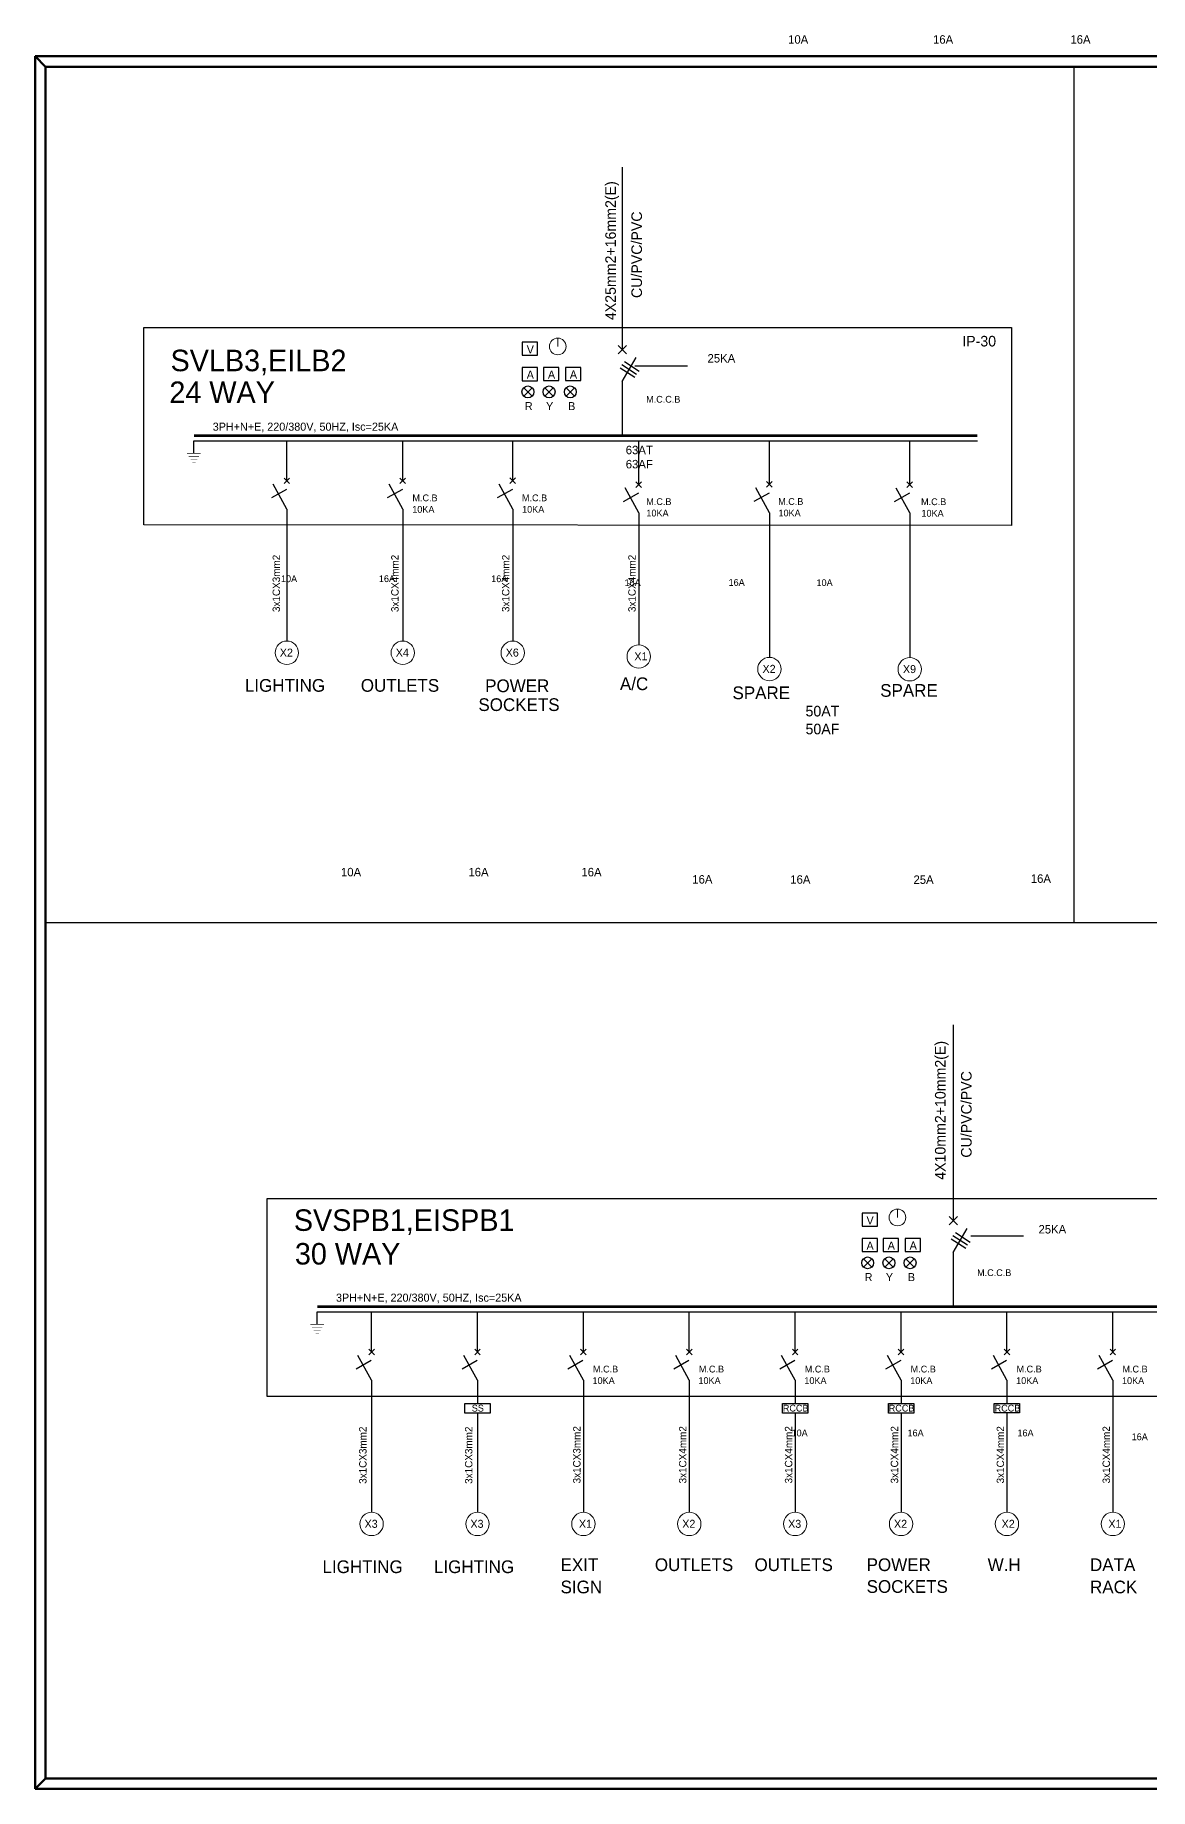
# Model space of a CAD drawing. Header units: millimetres. Extents: x -294 to -67, y -339 to 1001.
# Drawn here: x -167.9 to -124.9, y 49.8 to 117.3 of the extents above; entities that cross this region are included whole.
import ezdxf

# ---------------------------------------------------------------- set-up
doc = ezdxf.new("R2010")
doc.units = ezdxf.units.MM
doc.header["$LTSCALE"] = 500
doc.header["$MEASUREMENT"] = 0
for name, pattern in [('CENTER', [2, 1.25, -0.25, 0.25, -0.25]), ('CONTINUA', [0]), ('DASHED', [19.05, 12.7, -6.35])]:
    doc.linetypes.add(name, pattern=pattern)
for name, color, linetype in [('DETAIL', 4, 'Continuous'), ('E-BUSBAR', 2, 'Continuous'), ('E-L', 11, 'Continuous'), ('E-PANEL', 1, 'CENTER'), ('E-SLD', 4, 'Continuous'), ('E-T25', 3, 'Continuous'), ('E-TEXT', 3, 'Continuous'), ('E-WIRE', 4, 'CONTINUA'), ('WIRRING', 3, 'Continuous')]:
    doc.layers.add(name, color=color, linetype=linetype)
for name, color, linetype, lineweight in [('E-LTABLE', 3, 'Continuous', 0), ('PANEL SLD', 1, 'Continuous', 0), ('UG-BORDER', 20, 'Continuous', 80)]:
    doc.layers.add(name, color=color, linetype=linetype, lineweight=lineweight)
doc.styles.add('STENCIL', font='stencil.shx')

msp = doc.modelspace()

# ---------------------------------------------------------------- linework, layer by layer
at = {"color": 4, "ltscale": 0.5, "elevation": -0.004}
for points in [[(-148.51, 105.517), (-149.099, 105.517), (-149.099, 105.016), (-148.51, 105.016)], [(-148.51, 104.539), (-149.099, 104.539), (-149.099, 104.037), (-148.51, 104.037)], [(-147.694, 104.543), (-148.283, 104.543), (-148.283, 104.042), (-147.694, 104.042)], [(-146.849, 104.548), (-147.437, 104.548), (-147.437, 104.047), (-146.849, 104.047)]]:
    msp.add_lwpolyline(points, close=True, dxfattribs=at)
at = {"color": 4, "ltscale": 0.5}
for points in [[(-135.432, 71.989), (-136.02, 71.989), (-136.02, 71.487), (-135.432, 71.487)], [(-135.432, 71.01), (-136.02, 71.01), (-136.02, 70.509), (-135.432, 70.509)], [(-134.615, 71.015), (-135.204, 71.015), (-135.204, 70.514), (-134.615, 70.514)], [(-133.77, 71.02), (-134.359, 71.02), (-134.359, 70.518), (-133.77, 70.518)]]:
    msp.add_lwpolyline(points, close=True, dxfattribs=at)
at = {"layer": 'DETAIL'}
for p, q in [((-158.162, 99.095, 0), (-158.162, 94.013, 0)), ((-153.699, 99.095, 0.024), (-153.699, 94.013, 0.024)), ((-149.467, 99.096, 0), (-149.467, 94.014, 0)), ((-144.617, 98.951, 0), (-144.617, 93.87, 0)), ((-139.587, 98.955, 0), (-139.587, 93.387, 0)), ((-134.185, 98.946, 0), (-134.185, 93.379, 0)), ((-154.9, 65.558, 0.004), (-154.9, 60.476, 0.004)), ((-150.824, 65.558, 0.004), (-150.824, 64.66, 0.004)), ((-142.672, 65.558, 0.004), (-142.672, 60.476, 0.004)), ((-138.596, 65.558, 0.004), (-138.596, 64.66, 0.004)), ((-134.52, 65.558, 0.004), (-134.52, 64.66, 0.004)), ((-130.444, 65.559, 0.004), (-130.444, 64.66, 0.004)), ((-126.367, 65.558, 0.004), (-126.367, 60.476, 0.004)), ((-150.824, 64.297, 0.004), (-150.824, 60.476, 0.004)), ((-138.596, 64.297, 0.004), (-138.596, 60.476, 0.004)), ((-134.52, 64.304, 0.004), (-134.52, 60.476, 0.004)), ((-130.444, 64.305, 0.004), (-130.444, 60.477, 0.004))]:
    msp.add_line(p, q, dxfattribs=at)
at = {"layer": 'E-BUSBAR'}
for p, q in [((-161.737, 101.244, 0), (-161.737, 101.721, 0)), ((-156.992, 67.715, 0.004), (-156.992, 68.192, 0.004))]:
    msp.add_line(p, q, dxfattribs=at)
at = {"layer": 'E-BUSBAR', "linetype": 'DASHED'}
for p, q in [((-161.737, 101.721, 0), (-131.578, 101.721, 0)), ((-156.992, 68.192, 0.004), (-102.66, 68.192, 0.004))]:
    msp.add_line(p, q, dxfattribs=at)
at = {"layer": 'E-BUSBAR', "const_width": 0.0229}
for points, elevation in [([(-161.473, 101.244), (-162.002, 101.244)], 0), ([(-156.727, 67.715), (-157.257, 67.715)], 0.004)]:
    msp.add_lwpolyline(points, dxfattribs=dict(at, elevation=elevation))
at = {"layer": 'E-BUSBAR', "linetype": 'DASHED', "const_width": 0.0229}
for points, elevation in [([(-161.539, 101.129), (-161.936, 101.129)], 0), ([(-161.605, 101.015), (-161.87, 101.015)], 0), ([(-161.671, 100.9), (-161.804, 100.9)], 0), ([(-156.793, 67.601), (-157.191, 67.601)], 0.004), ([(-156.86, 67.486), (-157.124, 67.486)], 0.004), ([(-156.926, 67.372), (-157.058, 67.372)], 0.004)]:
    msp.add_lwpolyline(points, dxfattribs=dict(at, elevation=elevation))
at = {"layer": 'E-L', "color": 1}
for p, q in [((-149.045, 103.444, -0.004), (-148.722, 103.766, -0.004)), ((-148.722, 103.444, -0.004), (-149.045, 103.766, -0.004)), ((-135.966, 69.915, 0), (-135.643, 70.238, 0)), ((-135.643, 69.915, 0), (-135.966, 70.238, 0))]:
    msp.add_line(p, q, dxfattribs=at)
at = {"layer": 'E-L', "color": 2}
for p, q in [((-148.228, 103.444, -0.004), (-147.906, 103.766, -0.004)), ((-147.906, 103.444, -0.004), (-148.228, 103.766, -0.004)), ((-135.149, 69.915, 0), (-134.827, 70.238, 0)), ((-134.827, 69.915, 0), (-135.149, 70.238, 0))]:
    msp.add_line(p, q, dxfattribs=at)
at = {"layer": 'E-L', "color": 5}
for p, q in [((-147.412, 103.444, -0.004), (-147.089, 103.766, -0.004)), ((-147.089, 103.444, -0.004), (-147.412, 103.766, -0.004)), ((-134.333, 69.915, 0), (-134.011, 70.238, 0)), ((-134.011, 69.915, 0), (-134.333, 70.238, 0))]:
    msp.add_line(p, q, dxfattribs=at)
at = {"layer": 'E-L', "color": 1}
for centre in [(-148.883, 103.605, -0.004), (-135.805, 70.077, 0)]:
    msp.add_circle(centre, 0.228, dxfattribs=at)
at = {"layer": 'E-L', "color": 2}
for centre in [(-148.067, 103.605, -0.004), (-134.988, 70.077, 0)]:
    msp.add_circle(centre, 0.228, dxfattribs=at)
at = {"layer": 'E-L', "color": 5}
for centre in [(-147.251, 103.605, -0.004), (-134.172, 70.077, 0)]:
    msp.add_circle(centre, 0.228, dxfattribs=at)
at = {"layer": 'E-LTABLE'}
for p, q in [((-147.736, 105.674, -0.004), (-147.736, 105.354, -0.004)), ((-134.657, 72.145), (-134.657, 71.825))]:
    msp.add_line(p, q, dxfattribs=at)
for centre in [(-147.736, 105.354, -0.004), (-134.657, 71.825)]:
    msp.add_circle(centre, 0.32, dxfattribs=at)
at = {"layer": 'E-PANEL', "color": 1, "linetype": 'CENTER', "ltscale": 4}
msp.add_lwpolyline([(-163.665, 106.085), (-130.266, 106.09), (-130.266, 98.464), (-163.665, 98.493)], close=True, dxfattribs=at)
at = {"layer": 'E-PANEL', "color": 1, "linetype": 'CENTER', "ltscale": 4, "elevation": 0.004}
msp.add_lwpolyline([(-158.919, 72.556), (-102.231, 72.556), (-102.231, 64.936), (-158.919, 64.936)], close=True, dxfattribs=at)
at = {"layer": 'E-SLD', "color": 2, "linetype": 'CONTINUA', "const_width": 0.104}
for points, elevation in [([(-131.578, 101.922), (-161.737, 101.922)], 0), ([(-102.66, 68.393), (-156.992, 68.393)], 0.004)]:
    msp.add_lwpolyline(points, dxfattribs=dict(at, elevation=elevation))
at = {"layer": 'E-TEXT'}
msp.add_lwpolyline([(-144.761, 104.608), (-142.742, 104.608)], dxfattribs=at)
at = {"layer": 'E-TEXT', "elevation": 0.028}
msp.add_lwpolyline([(-131.831, 71.115), (-129.812, 71.115)], dxfattribs=at)
at = {"layer": 'E-WIRE', "color": 4}
for p, q in [((-144.605, 104.396, -0.004), (-145.166, 104.758, -0.004)), ((-144.77, 104.158, -0.004), (-145.33, 104.52, -0.004)), ((-144.701, 104.281, -0.004), (-145.262, 104.643, -0.004)), ((-145.248, 104, -0.004), (-145.248, 101.922, -0.004)), ((-158.162, 99.095, 0), (-158.684, 100.052, 0)), ((-158.269, 100.075, 0), (-158.054, 100.29, 0)), ((-158.054, 100.075, 0), (-158.269, 100.29, 0)), ((-153.699, 99.095, 0.024), (-154.222, 100.052, 0.024)), ((-153.807, 100.075, 0.024), (-153.591, 100.29, 0.024)), ((-153.591, 100.075, 0.024), (-153.807, 100.29, 0.024)), ((-149.467, 99.096, 0), (-149.99, 100.053, 0)), ((-149.575, 100.076, 0), (-149.36, 100.291, 0)), ((-149.36, 100.076, 0), (-149.575, 100.291, 0)), ((-144.725, 99.931, 0), (-144.51, 100.146, 0)), ((-144.51, 99.931, 0), (-144.725, 100.146, 0)), ((-139.695, 99.935, 0), (-139.479, 100.15, 0)), ((-139.479, 99.935, 0), (-139.695, 100.15, 0)), ((-134.293, 99.926, 0), (-134.078, 100.141, 0)), ((-134.078, 99.926, 0), (-134.293, 100.141, 0)), ((-158.176, 99.852, 0), (-158.756, 99.522, 0)), ((-153.714, 99.852, 0.024), (-154.294, 99.522, 0.024)), ((-149.482, 99.852, 0), (-150.062, 99.522, 0)), ((-144.632, 99.708, 0), (-145.212, 99.378, 0)), ((-144.617, 98.951, 0), (-145.14, 99.909, 0)), ((-139.602, 99.711, 0), (-140.182, 99.381, 0)), ((-139.587, 98.955, 0), (-140.11, 99.912, 0)), ((-134.2, 99.703, 0), (-134.78, 99.373, 0)), ((-134.185, 98.946, 0), (-134.708, 99.904, 0)), ((-132.03, 70.63, 0.028), (-132.591, 70.992, 0.028)), ((-131.961, 70.753, 0.028), (-132.522, 71.115, 0.028)), ((-131.865, 70.867, 0.028), (-132.426, 71.229, 0.028)), ((-132.509, 70.471, 0.028), (-132.509, 68.445, 0.028)), ((-146.748, 66.645, 0.004), (-146.748, 68.192, 0.004)), ((-154.915, 66.314, 0.004), (-155.495, 65.984, 0.004)), ((-154.9, 65.558, 0.004), (-155.423, 66.515, 0.004)), ((-155.008, 66.537, 0.004), (-154.792, 66.753, 0.004)), ((-154.792, 66.537, 0.004), (-155.008, 66.753, 0.004)), ((-150.839, 66.314, 0.004), (-151.419, 65.984, 0.004)), ((-150.824, 65.558, 0.004), (-151.347, 66.515, 0.004)), ((-150.932, 66.537, 0.004), (-150.716, 66.753, 0.004)), ((-150.716, 66.537, 0.004), (-150.932, 66.753, 0.004)), ((-146.763, 66.314, 0.004), (-147.343, 65.984, 0.004)), ((-146.748, 65.558, 0.004), (-147.271, 66.515, 0.004)), ((-146.856, 66.537, 0.004), (-146.64, 66.753, 0.004)), ((-146.64, 66.537, 0.004), (-146.856, 66.753, 0.004)), ((-142.687, 66.314, 0.004), (-143.267, 65.984, 0.004)), ((-142.672, 65.558, 0.004), (-143.195, 66.515, 0.004)), ((-142.779, 66.537, 0.004), (-142.564, 66.753, 0.004)), ((-142.564, 66.537, 0.004), (-142.779, 66.753, 0.004)), ((-138.61, 66.314, 0.004), (-139.191, 65.984, 0.004)), ((-138.596, 65.558, 0.004), (-139.119, 66.515, 0.004)), ((-138.703, 66.537, 0.004), (-138.488, 66.753, 0.004)), ((-138.488, 66.537, 0.004), (-138.703, 66.753, 0.004)), ((-134.534, 66.314, 0.004), (-135.114, 65.984, 0.004)), ((-134.52, 65.558, 0.004), (-135.043, 66.515, 0.004)), ((-134.627, 66.537, 0.004), (-134.412, 66.753, 0.004)), ((-134.412, 66.537, 0.004), (-134.627, 66.753, 0.004)), ((-130.458, 66.315, 0.004), (-131.038, 65.985, 0.004)), ((-130.444, 65.559, 0.004), (-130.966, 66.516, 0.004)), ((-130.551, 66.538, 0.004), (-130.336, 66.753, 0.004)), ((-130.336, 66.538, 0.004), (-130.551, 66.753, 0.004)), ((-126.382, 66.314, 0.004), (-126.962, 65.984, 0.004)), ((-126.367, 65.558, 0.004), (-126.89, 66.515, 0.004)), ((-126.475, 66.537, 0.004), (-126.26, 66.753, 0.004)), ((-126.26, 66.537, 0.004), (-126.475, 66.753, 0.004)), ((-146.748, 65.558, 0.004), (-146.748, 60.476, 0.004))]:
    msp.add_line(p, q, dxfattribs=at)
for points, elevation in [([(-145.248, 112.252), (-145.248, 105.233)], -0.004), ([(-132.509, 79.244), (-132.509, 71.704)], 0.028)]:
    msp.add_lwpolyline(points, dxfattribs=dict(at, elevation=elevation))
at = {"layer": 'PANEL SLD'}
for centre in [(-158.162, 93.563, 0), (-153.699, 93.563, 0.024), (-149.467, 93.564, 0), (-144.617, 93.42, 0), (-139.587, 92.937, 0), (-134.185, 92.929, 0), (-154.9, 60.026, 0.004), (-150.824, 60.026, 0.004), (-146.748, 60.026, 0.004), (-142.672, 60.026, 0.004), (-138.596, 60.026, 0.004), (-134.52, 60.026, 0.004), (-130.444, 60.027, 0.004), (-126.367, 60.026, 0.004)]:
    msp.add_circle(centre, 0.45, dxfattribs=at)
at = {"layer": 'UG-BORDER'}
for p, q in [((-167.853, 116.527), (-167.853, 49.827)), ((-167.853, 49.827), (-167.853, 116.527)), ((-71.853, 116.527), (-167.853, 116.527)), ((-167.853, 116.527), (-167.448, 116.122)), ((-167.448, 116.122), (-167.448, 50.231)), ((-72.257, 116.122), (-167.448, 116.122)), ((-167.853, 49.827), (-167.448, 50.231)), ((-167.448, 50.231), (-72.257, 50.231)), ((-167.853, 49.827), (-71.853, 49.827))]:
    msp.add_line(p, q, dxfattribs=at)
at = {"layer": 'WIRRING', "color": 6, "linetype": 'CONTINUA'}
for p, q in [((-127.874, 116.122), (-127.874, 83.177)), ((-167.448, 83.177), (-88.436, 83.177))]:
    msp.add_line(p, q, dxfattribs=at)
at = {"layer": 'WIRRING', "color": 4}
for p, q in [((-145.085, 105.07, -0.004), (-145.412, 105.397, -0.004)), ((-145.412, 105.07, -0.004), (-145.085, 105.397, -0.004)), ((-145.248, 104, -0.004), (-144.714, 104.925, -0.004)), ((-158.162, 100.182, 0), (-158.162, 101.721, 0)), ((-153.699, 100.182, 0.024), (-153.699, 101.721, 0.024)), ((-149.467, 100.183, 0), (-149.467, 101.721, 0)), ((-144.617, 100.039, 0), (-144.617, 101.721, 0)), ((-139.587, 100.042, 0), (-139.587, 101.721, 0)), ((-134.185, 100.034, 0), (-134.185, 101.721, 0)), ((-132.345, 71.541, 0.028), (-132.672, 71.868, 0.028)), ((-132.672, 71.541, 0.028), (-132.345, 71.868, 0.028)), ((-132.509, 70.471, 0.028), (-131.975, 71.396, 0.028)), ((-154.9, 66.645, 0.004), (-154.9, 68.192, 0.004)), ((-150.824, 66.645, 0.004), (-150.824, 68.192, 0.004)), ((-142.672, 66.645, 0.004), (-142.672, 68.192, 0.004)), ((-138.596, 66.645, 0.004), (-138.596, 68.192, 0.004)), ((-134.52, 66.645, 0.004), (-134.52, 68.192, 0.004)), ((-130.444, 66.646, 0.004), (-130.444, 68.193, 0.004)), ((-126.367, 66.645, 0.004), (-126.367, 68.192, 0.004))]:
    msp.add_line(p, q, dxfattribs=at)
at = {"layer": 'WIRRING', "linetype": 'CONTINUA', "elevation": 0.004}
for points in [[(-151.311, 64.66), (-150.337, 64.66), (-150.337, 64.297), (-151.311, 64.297)], [(-139.083, 64.66), (-138.108, 64.66), (-138.108, 64.297), (-139.083, 64.297)], [(-135.007, 64.66), (-134.032, 64.66), (-134.032, 64.297), (-135.007, 64.297)], [(-130.931, 64.66), (-129.956, 64.66), (-129.956, 64.298), (-130.931, 64.298)]]:
    msp.add_lwpolyline(points, close=True, dxfattribs=at)

# ---------------------------------------------------------------- texts
at = {"layer": 'E-T25', "style": 'STENCIL'}
for s, height, p in [('10A', 0.3261, (-138.868, 117.009, 9437.801)), ('16A', 0.3261, (-133.289, 117.009, 9437.831)), ('16A', 0.3261, (-128, 117.01, 9437.801)), ('IP-30', 0.4076, (-132.164, 105.354)), ('25KA', 0.3261, (-141.969, 104.736, -0.004)), ('M.C.C.B', 0.2609, (-144.332, 103.191, 0)), ('M.C.B', 0.2609, (-153.328, 99.395, 0.024)), ('M.C.B', 0.2609, (-149.111, 99.396, 0)), ('M.C.B', 0.2609, (-144.327, 99.251, 0)), ('M.C.B', 0.2609, (-139.249, 99.255, 0)), ('M.C.B', 0.2609, (-133.749, 99.246, 0)), ('10KA', 0.2609, (-153.334, 98.953, 0.018)), ('10KA', 0.2609, (-149.106, 98.953, -0.006)), ('10KA', 0.2609, (-144.321, 98.809, -0.006)), ('10KA', 0.2609, (-139.237, 98.812, -0.006)), ('10KA', 0.2609, (-133.734, 98.804, -0.006)), ('10A', 0.2609, (-158.387, 96.281, 7550.241)), ('16A', 0.2609, (-154.619, 96.284, 7550.241)), ('16A', 0.2609, (-150.295, 96.281, 7550.241)), ('16A', 0.2609, (-145.16, 96.13, 7550.241)), ('16A', 0.2609, (-141.159, 96.139, 7550.241)), ('10A', 0.2609, (-137.773, 96.13, 7550.241)), ('10A', 0.3261, (-156.078, 84.957, 9437.801)), ('16A', 0.3261, (-151.172, 84.957, 9437.831)), ('16A', 0.3261, (-146.823, 84.957, 9437.831)), ('16A', 0.3261, (-142.555, 84.678, 9437.831)), ('16A', 0.3261, (-138.784, 84.672, 9437.831)), ('25A', 0.3261, (-134.041, 84.667, 9437.801)), ('16A', 0.3261, (-129.525, 84.706, 9437.801)), ('25KA', 0.3261, (-129.229, 71.208, 0.028)), ('M.C.C.B', 0.2609, (-131.592, 69.569, 0.032)), ('10KA', 0.2609, (-146.395, 65.415, -0.002)), ('M.C.B', 0.2609, (-146.378, 65.858, 0.004)), ('10KA', 0.2609, (-142.319, 65.415, -0.002)), ('M.C.B', 0.2609, (-142.302, 65.858, 0.004)), ('10KA', 0.2609, (-138.242, 65.415, -0.002)), ('M.C.B', 0.2609, (-138.226, 65.858, 0.004)), ('10KA', 0.2609, (-134.166, 65.415, -0.002)), ('M.C.B', 0.2609, (-134.15, 65.858, 0.004)), ('10KA', 0.2609, (-130.09, 65.416, -0.002)), ('M.C.B', 0.2609, (-130.074, 65.859, 0.004)), ('10KA', 0.2609, (-126.014, 65.415, -0.002)), ('M.C.B', 0.2609, (-125.998, 65.858, 0.004)), ('SS', 0.2609, (-151.044, 64.354, 0)), ('RCCB', 0.2609, (-139.07, 64.354, 0)), ('RCCB', 0.2609, (-134.994, 64.354, 0)), ('RCCB', 0.2609, (-130.918, 64.354, 0)), ('10A', 0.2609, (-138.734, 63.399, 7550.241)), ('16A', 0.2609, (-134.271, 63.399, 7550.265)), ('16A', 0.2609, (-130.039, 63.4, 7550.241)), ('16A', 0.2609, (-125.643, 63.251, 7550.233))]:
    msp.add_text(s, height=height, dxfattribs=at).set_placement(p)
at = {"layer": 'E-TEXT', "style": 'STENCIL'}
for s, height, p in [('4X25mm2+16mm2(E) ', 0.40762, (-145.496, 106.368)), ('CU/PVC/PVC', 0.4076, (-144.492, 107.22, 0.031)), ('3x1CX3mm2', 0.2853, (-158.426, 95.13)), ('3x1CX4mm2', 0.2853, (-153.86, 95.13)), ('3x1CX4mm2', 0.2853, (-149.596, 95.13)), ('3x1CX4mm2', 0.2853, (-144.735, 95.13)), ('4X10mm2+10mm2(E) ', 0.40762, (-132.806, 73.275, 0.028)), ('CU/PVC/PVC', 0.4076, (-131.803, 74.127, 0.059)), ('3x1CX3mm2', 0.2853, (-155.095, 61.571)), ('3x1CX3mm2', 0.2853, (-151.019, 61.571, 0)), ('3x1CX3mm2', 0.2853, (-146.858, 61.587, -0.024)), ('3x1CX4mm2', 0.2853, (-142.782, 61.587, -0.024)), ('3x1CX4mm2', 0.2853, (-138.706, 61.587, -0.024)), ('3x1CX4mm2', 0.2853, (-134.63, 61.587, -0.024)), ('3x1CX4mm2', 0.2853, (-130.554, 61.587, -0.024)), ('3x1CX4mm2', 0.2853, (-126.478, 61.587, -0.024))]:
    msp.add_text(s, height=height, rotation=90, dxfattribs=at).set_placement(p)
at = {"layer": 'E-TEXT', "color": 4, "style": 'STENCIL'}
for s, p in [('V', (-148.929, 105.087, -0.004)), ('A', (-148.929, 104.109, -0.004)), ('A', (-148.113, 104.113, -0.004)), ('A', (-147.268, 104.118, -0.004)), ('V', (-135.85, 71.558, 0)), ('A', (-135.85, 70.58, 0)), ('A', (-135.034, 70.585, 0)), ('A', (-134.189, 70.589, 0))]:
    msp.add_text(s, height=0.311, dxfattribs=at).set_placement(p)
at = {"layer": 'E-TEXT', "color": 6, "style": 'STENCIL'}
for s, height, p in [('SVLB3,EILB2', 0.82819, (-162.639, 104.401, 0)), ('24 WAY', 0.8282, (-162.684, 103.178)), ('X2', 0.308, (-158.432, 93.415, 0)), ('X4', 0.308, (-153.969, 93.415, 0.024)), ('X6', 0.308, (-149.737, 93.416, 0)), ('X1', 0.308, (-144.785, 93.271, 0)), ('X2', 0.308, (-139.851, 92.789, 0)), ('X9', 0.308, (-134.446, 92.781, 0)), ('SVSPB1,EISPB1', 0.82819, (-157.893, 71.308, 0.004)), ('30 WAY', 0.8282, (-157.853, 70.013)), ('X3', 0.308, (-155.17, 59.878, 0.004)), ('X3', 0.308, (-151.094, 59.878, 0.004)), ('X1', 0.308, (-146.919, 59.878, 0.004)), ('X2', 0.308, (-142.942, 59.878, 0.004)), ('X3', 0.308, (-138.866, 59.878, 0.004)), ('X2', 0.308, (-134.79, 59.878, 0.004)), ('X2', 0.308, (-130.648, 59.878, 0.028)), ('X1', 0.308, (-126.539, 59.878, 0.004))]:
    msp.add_text(s, height=height, dxfattribs=at).set_placement(p)
at = {"layer": 'E-TEXT', "style": 'STENCIL'}
for s, height, p in [('R', 0.311, (-149, 102.902, -0.004)), ('Y', 0.311, (-148.184, 102.902, -0.004)), ('B', 0.311, (-147.335, 102.902, -0.004)), (' 3PH+N+E, 220/380V, 50HZ, Isc=25KA', 0.31055, (-161.131, 102.111, 0)), ('63AT', 0.3261, (-145.116, 101.205, 7550.237)), ('63AF', 0.3261, (-145.116, 100.661, 7550.237)), ('50AT', 0.4076, (-138.196, 91.113, 9437.796)), ('50AF', 0.4076, (-138.196, 90.424, 9437.796)), ('R', 0.311, (-135.921, 69.373, 0)), ('Y', 0.311, (-135.105, 69.373, 0)), ('B', 0.311, (-134.257, 69.373, 0)), (' 3PH+N+E, 220/380V, 50HZ, Isc=25KA', 0.31055, (-156.386, 68.583, 0.004))]:
    msp.add_text(s, height=height, dxfattribs=at).set_placement(p)
at = {"layer": 'E-TEXT', "color": 7, "style": 'STENCIL'}
for s, p in [('LIGHTING', (-159.777, 92.062)), ('OUTLETS', (-155.315, 92.062, 0.024)), ('POWER', (-150.528, 92.047)), ('A/C', (-145.341, 92.125)), ('SPARE', (-141.008, 91.777, 0)), ('SPARE', (-135.323, 91.868, 0)), ('SOCKETS', (-150.789, 91.321)), ('LIGHTING', (-156.789, 58.135)), ('LIGHTING', (-152.5, 58.135, 0)), ('EXIT', (-147.626, 58.213, -0.024)), ('OUTLETS', (-143.996, 58.213)), ('OUTLETS', (-140.16, 58.213)), ('POWER', (-135.844, 58.213, -0.024)), ('W.H', (-131.186, 58.213)), ('DATA', (-127.246, 58.213, -0.024)), ('SIGN', (-147.626, 57.356, -0.024)), ('SOCKETS', (-135.844, 57.374, -0.024)), ('RACK', (-127.246, 57.356, -0.024))]:
    msp.add_text(s, height=0.4891, dxfattribs=at).set_placement(p)

doc.saveas('drawing.dxf')
